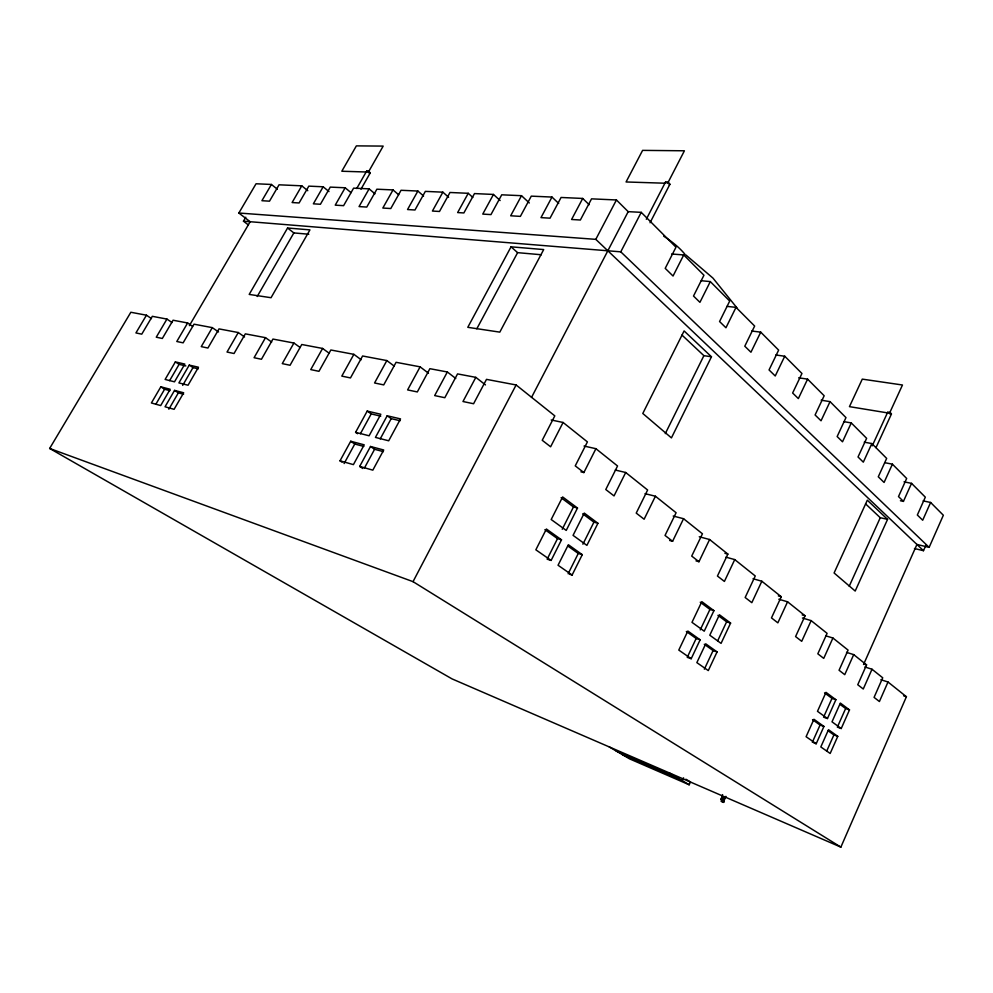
<?xml version="1.0" encoding="UTF-8"?>
<svg xmlns="http://www.w3.org/2000/svg" width="993" height="993" viewBox="0 0 993 993"><rect width="100%" height="100%" fill="white"/><g stroke="black" fill="none" stroke-linecap="round" stroke-linejoin="round"><path stroke-width="1.49" d="M722.383 801.847L723.922 798.161L722.892 797.354L721.886 797.838L721.141 801.351L723.599 802.431L723.798 800.259M723.276 800.296L722.767 798.794L721.017 799.278M722.594 794.599L721.352 798.422M725.511 796.684L722.718 801.798M725.92 796.361L724.12 800.47M151.47 318.604L146.455 315.203L130.84 312.261L49.65 448.451L452.063 678.902L840.872 847.128L906.41 696.714L888.003 682.005L880.878 679.708M888.003 682.005L879.413 701.53L874.076 697.384L882.715 677.785L872.015 669.245L864.866 666.961M837.769 736.347L830.173 753.464L820.814 746.947L828.497 729.706L837.769 736.347L833.897 734.932L828.1 730.786M841.232 728.527L849.499 709.896L840.363 703.069L832.01 721.824L841.232 728.527L837.36 727.124L845.626 708.543L839.904 704.285M914.466 548.521L923.49 550.693L925.935 545.169M872.015 669.245L863.265 689.005L857.753 684.736L866.566 664.888L853.707 654.623L846.52 652.364M863.538 664.528L916.936 544.462L929.138 547.354L943.35 515.243L930.615 502.47L923.13 500.882M930.615 502.47L922.696 520.233L917.346 515.007L925.315 497.158L911.549 483.355L904.027 481.841M826.884 750.683L833.897 734.932M812.336 742.292L820.057 725.039L812.535 719.652M824.562 692.853L831.985 698.377L823.582 717.157L827.467 718.535L835.883 699.717L826.002 692.344L817.487 711.311L827.467 718.535M853.707 654.623L844.745 674.669L839.06 670.25L848.084 650.117L832.928 638.015L825.704 635.805M816.209 743.745L823.942 726.442L813.925 719.267L806.093 736.707L816.209 743.745L813.627 742.776M900.428 500.745L903.431 501.391L911.549 483.355M832.928 638.015L823.731 658.384L817.822 653.804L827.095 633.348L811.157 620.625L802.443 618.006M887.556 519.364L855.196 591.046L834.095 572.973L867.311 500.187L887.556 519.364L880.257 517.713L865.598 503.898M849.214 586.255L880.257 517.713M884.837 462.701L892.409 464.165L884.08 482.461L878.284 476.789L886.662 458.406L871.854 443.561L864.245 442.17M778.81 599.226L787.573 601.795L805.087 615.784L795.579 636.575L801.711 641.317L811.157 620.625M871.854 443.561L863.314 462.155L858.026 456.979L866.628 438.323L851.274 422.931L843.926 421.653M872.251 445.82L887.655 412.306M889.517 413.212L902.476 384.999L862.284 379.127L849.449 406.646L887.841 412.939M876 447.644L891.391 414.118M787.573 601.795L777.854 622.847L771.474 617.894L781.268 596.743L761.842 581.24L753.042 578.733M609.206 746.885L629.425 758.801L689.179 784.78L690.47 781.975L685.878 779.22M683.569 777.842L682.265 780.659L622.487 754.705M851.274 422.931L842.511 441.798L837.149 436.548L845.974 417.606L830.036 401.631L821.161 400.191M761.842 581.24L751.825 602.677L745.16 597.501L755.251 575.977L734.746 559.593L725.908 557.16M704.347 669.195L713.098 650.564L704.273 644.271M717.74 640.708L726.615 621.817L717.927 615.35M830.036 401.631L821.037 420.784L815.092 414.975L824.165 395.748L807.594 379.14L798.682 377.799M717.07 651.904L708.294 670.585L696.85 662.629L705.725 643.812L717.07 651.904L713.098 650.564M730.6 623.083L721.067 643.377L709.784 635.21L719.428 614.754L730.6 623.083L726.615 621.817M686.337 631.474L696.167 638.487L687.243 657.329L691.202 658.707L700.139 639.815L687.851 631.039L678.79 650.08L691.202 658.707M700.239 629.885L709.945 609.417L700.251 602.205M734.746 559.593L724.406 581.439L717.442 576.039L727.869 554.094L709.598 539.509L699.258 536.754M713.93 610.658L704.223 631.188L691.984 622.338L701.828 601.646L713.93 610.658L709.945 609.417M807.594 379.14L798.347 398.59L792.637 393.005L801.947 373.48L784.743 356.226L775.781 354.985M696.019 560.884L698.96 561.715L709.598 539.509M784.743 356.226L775.235 375.987L769.054 369.942L778.636 350.107L760.737 332.146L751.738 331.029M669.654 540.477L672.596 541.297L683.556 518.706L673.192 516.037M760.737 332.146L750.944 352.23L744.787 346.209L754.643 326.052L736.012 307.371L726.988 306.365M645.028 493.67L655.417 496.227L644.122 519.227L636.228 513.108L647.622 490.008L625.702 472.494L615.3 470.049M665.298 433.631L703.888 355.668L711.472 356.772L671.429 437.901L642.794 413.473L684.103 330.93L711.472 356.772M736.012 307.371L725.945 327.764L719.565 321.533L729.706 301.053L710.305 281.59L701.244 280.721M572.117 575.034L582.27 554.677L568.356 544.723L558.054 565.253L572.117 575.034L569.461 574.19M597.935 523.274L586.9 545.38L573.06 535.364L584.256 513.071L597.935 523.274L593.913 522.157L582.717 513.828M625.702 472.494L614.034 495.917L605.78 489.524L617.547 465.978L595.924 448.699L584.033 446.043M710.305 281.59L699.928 302.331L693.511 296.038L703.95 275.222L683.73 254.953L671.628 253.985M568.133 573.768L578.274 553.461L582.27 554.677M582.903 544.201L593.913 522.157M551.127 560.437L561.504 539.82L546.386 529.008L535.848 549.812L551.127 560.437L547.155 559.196L557.507 538.64L561.504 539.82M577.504 508.031L566.233 530.411L551.189 519.525L562.634 496.947L577.504 508.031L573.482 506.951L561.095 497.729M580.917 471.836L583.872 472.556L595.924 448.699M562.237 529.269L573.482 506.951M683.73 254.953L673.043 276.029L665.211 268.358L675.985 247.183L641.23 212.341L628.197 211.658L616.43 199.965L591.543 198.848L580.359 220.012L571.583 219.478L582.717 198.451L589.197 204.732M583.872 472.556L575.245 465.866L587.409 441.897L563.081 422.472L550.619 446.788L542.228 440.284L554.802 415.868L516.112 384.961L486.496 379.363L473.587 403.741L462.974 401.52L475.821 377.352L485.465 384.899M650.043 222.755L669.853 184.363M245.78 217.231L243.459 221.178L620.774 251.837L641.23 212.341M646.306 219.254L665.422 182.24M667.631 183.308L684.413 150.787L642.608 150.377L626.062 181.967L665.881 183.246A2.458 0.993 27.6 0 1 666.253 181.856A2.458 0.993 27.6 0 1 669.381 183.357A2.458 0.993 27.6 0 1 669.009 184.748M531.528 397.411L628.197 211.658M49.65 448.451L413.026 581.65L516.112 384.961M277.357 189.216L271.424 184.462L256.045 183.767L238.854 213.023L595.8 239.35L616.43 199.965M558.687 203.428L551.984 197.061L540.986 217.628L550.035 218.175L561.07 197.47L582.717 198.451M455.762 378.47L447.346 371.978L434.673 395.586L444.814 397.709L457.55 373.902L475.821 377.352M476.814 328.795L517.614 252.656L541.359 254.754M511.047 246.823L467.79 327.318L499.802 332.134L543.692 249.566L511.047 246.823L517.614 252.656M529.319 202.969L521.511 195.695L510.663 215.791L520.382 216.375L531.28 196.142L551.984 197.061M359.689 466.412L370.501 446.49L383.72 449.99L372.834 470.148L359.689 466.412L362.78 468.485M387.183 415.769L375.441 437.404L388.697 440.793L400.527 418.897L387.183 415.769L391.205 418.636L400.105 420.747M364.53 467.852L374.584 449.295L383.397 451.641M380.232 438.881L391.205 418.636M428.492 373.219L420.113 366.839L407.614 389.914L417.321 391.937L429.882 368.688L447.346 371.978M344.112 463.557L354.774 444.032L363.761 446.416M360.36 433.792L371.208 413.907L380.741 416.166M500.137 200.549L493.471 194.442L482.747 214.091L490.964 214.6L501.726 194.814L521.511 195.695M394.221 366.094L386.848 360.571L374.56 382.975L383.732 384.899L396.083 362.308L420.113 366.839M340.016 460.826L350.715 441.252L364.195 444.827L353.409 464.625L340.016 460.826L342.064 462.192M355.593 432.327L367.211 411.077L380.815 414.267L369.111 435.778L355.593 432.327L357.617 433.718M472.829 197.446L468.237 193.3L457.636 212.576L463.868 212.949L474.493 193.585L493.471 194.442M448.613 197.247L442.878 192.17L432.414 211.05L439.489 211.472L449.99 192.481L468.237 193.3M361.191 359.751L353.868 354.34L341.803 376.111L350.479 377.923L362.594 355.99L386.848 360.571M423.589 196.018L417.879 191.041L407.54 209.535L414.975 209.995L425.352 191.376L442.878 192.17M328.844 352.987L322.588 348.444L310.747 369.595L318.952 371.32L330.855 349.995L353.868 354.34M398.714 194.814L393.029 189.924L382.826 208.046L390.795 208.53L401.048 190.284L417.879 191.041M300.122 347.488L293.916 343.032L282.273 363.624L290.055 365.263L301.76 344.509L322.588 348.444M374.982 193.821L369.111 188.856L359.044 206.594L366.765 207.065L376.881 189.204L393.029 189.924M356.735 188.509L366.678 171.032M368.415 172.05L383.186 146.095L356.375 145.872L341.815 171.243L367.298 172.025M360.968 189.204L370.141 173.08M351.001 192.654L345.167 187.776L335.224 205.154L343.603 205.663L353.595 188.149L369.111 188.856M271.66 342.039L265.516 337.67L254.071 357.716L261.457 359.255L272.951 339.072L293.916 343.032M257.212 296.497L293.854 232.921L308.798 234.236M244.563 336.95L238.27 332.531L227.025 352.043L234.038 353.508L245.333 333.859L265.516 337.67M328.968 191.575L323.159 186.783L313.354 203.826L320.416 204.26L330.272 187.106L345.167 187.776M287.573 228.005L249.193 294.424L271.039 297.714L309.953 229.879L287.573 228.005L293.854 232.921M174.545 390.398L165.037 406.782L174.098 409.315L183.68 392.781L174.545 390.398L178.355 392.856L183.568 394.221M189.253 365.101L178.901 382.913L188.049 385.222L198.476 367.224L189.253 365.101L193.002 367.596L198.277 368.813M218.534 331.96L212.291 327.628L201.256 346.631L207.922 348.034L219.006 328.894L238.27 332.531M168.86 409.203L178.355 392.856M182.687 385.383L193.002 367.596M307.78 190.706L301.785 185.828L292.103 202.547L299.092 202.969L308.823 186.138L323.159 186.783M155.926 404.126L164.59 389.256L169.952 390.659M169.617 380.642L179.1 364.357L185.865 365.933M192.58 326.374L187.64 322.973L176.791 341.505L183.134 342.833L194.02 324.19L212.291 327.628M271.424 184.462L261.916 200.71L269.5 201.169L279.058 184.81L301.785 185.828M189.39 325.63L250.149 221.724L238.854 213.023M160.816 386.823L151.395 402.972L160.692 405.566L170.175 389.268L160.816 386.823L164.59 389.256M175.364 361.899L165.123 379.45L174.507 381.821L184.835 364.083L175.364 361.899L179.1 364.357M172.012 322.526L166.936 319.076L156.261 337.198L162.331 338.476L173.067 320.23L187.64 322.973M146.455 315.203L135.929 332.94L141.763 334.157L152.326 316.32L166.936 319.076M721.042 799.017L723.388 798.049L722.867 800.681M551.202 419.977L563.081 422.472M724.915 553.287L727.869 554.094M778.338 595.899L781.268 596.743M802.183 614.915L805.087 615.784M863.711 663.982L866.566 664.888M903.58 695.783L906.41 696.714M722.978 801.388L724.096 801.922M696.167 638.487L700.139 639.815M831.985 698.377L835.883 699.717M845.626 708.543L849.499 709.896M820.057 725.039L823.942 726.442M616.045 750.919L675.848 776.836M669.034 772.777L689.179 784.78M413.026 581.65L840.872 847.128M350.715 441.252L354.774 444.032M370.501 446.49L374.584 449.295M367.211 411.077L371.208 413.907M544.909 529.654L557.507 538.64M567.847 546.013L578.274 553.461M243.459 221.178L248.374 224.952M672.596 541.297L665.037 535.438L676.096 512.736L655.417 496.227M698.96 561.715L691.711 556.092L702.436 533.787L683.556 518.706M685.84 254.94L712.949 278.09L737.029 307.979M681.98 335.075L703.888 355.668M595.8 239.35L923.49 550.693M620.774 251.837L929.138 547.354M903.431 501.391L898.504 496.574L906.671 478.465L892.409 464.165M663.696 236.185A52.021 18.743 27.4 0 1 684.835 254.171M888.139 413.2A2.085 0.683 23.4 0 1 888.425 412.194A2.085 0.683 23.4 0 1 891.28 413.572A2.085 0.683 23.4 0 1 890.001 414.106M366.988 171.715A2.011 0.621 30.9 0 1 367.522 170.97A2.011 0.621 30.9 0 1 369.992 172.571A2.011 0.621 30.9 0 1 369.024 173.043"/></g></svg>
